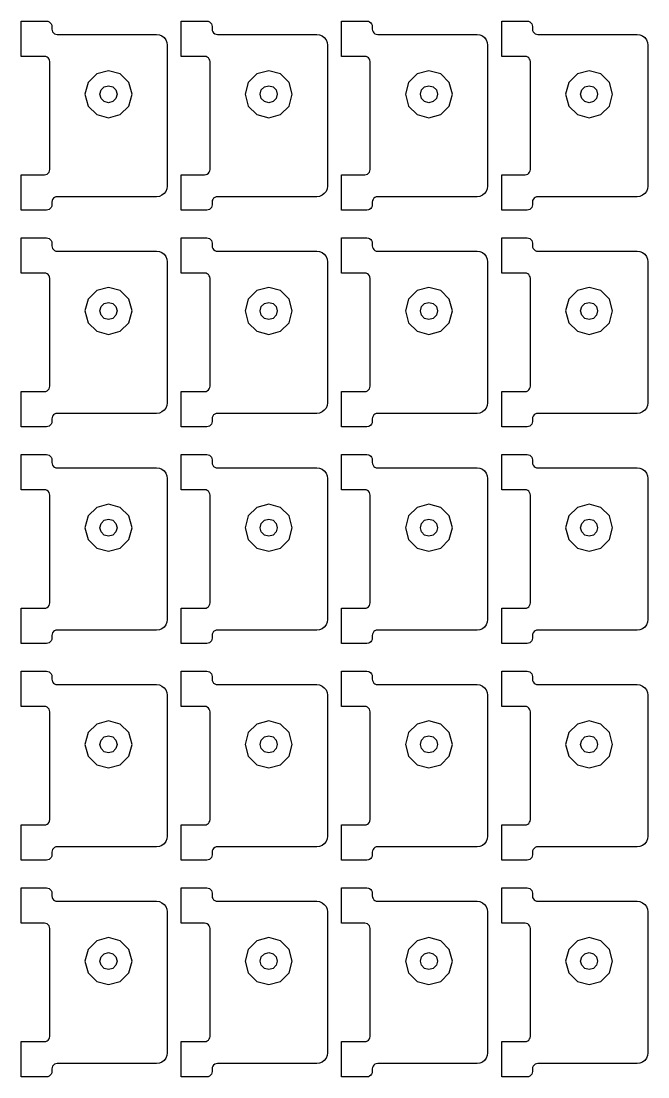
# Model space of a CAD drawing. Extents: x 11 to 212, y 11 to 212.
# Drawn here: x 149.94 to 156.85, y 85.08 to 96.72 of the extents above; entities that cross this region are included whole.
import ezdxf

# ---------------------------------------------------------------- set-up
doc = ezdxf.new("R2010")
doc.units = 0
doc.layers.add('G', color=7, linetype='continuous')

msp = doc.modelspace()

# ---------------------------------------------------------------- linework, layer by layer
at = {"layer": 'G'}
for points in [[(150.2, 95.024), (150.215, 95.026), (150.229, 95.031), (150.242, 95.041), (150.251, 95.053), (150.257, 95.067), (150.259, 95.082), (150.259, 96.271), (150.257, 96.286), (150.251, 96.3), (150.242, 96.312), (150.229, 96.322), (150.215, 96.327), (150.2, 96.329), (149.944, 96.329), (149.944, 96.718), (150.224, 96.718), (150.239, 96.716), (150.253, 96.71), (150.265, 96.7), (150.274, 96.688), (150.28, 96.674), (150.282, 96.659), (150.282, 96.629), (150.284, 96.614), (150.29, 96.6), (150.3, 96.588), (150.312, 96.578), (150.326, 96.573), (150.341, 96.571), (151.435, 96.571), (151.466, 96.567), (151.494, 96.555), (151.518, 96.536), (151.537, 96.512), (151.549, 96.483), (151.553, 96.453), (151.553, 94.9), (151.549, 94.87), (151.537, 94.841), (151.518, 94.817), (151.494, 94.798), (151.466, 94.786), (151.435, 94.782), (150.341, 94.782), (150.326, 94.78), (150.312, 94.774), (150.3, 94.765), (150.29, 94.753), (150.284, 94.739), (150.282, 94.724), (150.282, 94.694), (150.28, 94.679), (150.274, 94.665), (150.265, 94.653), (150.253, 94.643), (150.239, 94.637), (150.224, 94.635), (149.944, 94.635), (149.944, 95.024)], [(151.965, 95.024), (151.98, 95.026), (151.994, 95.031), (152.006, 95.041), (152.016, 95.053), (152.022, 95.067), (152.024, 95.082), (152.024, 96.271), (152.022, 96.286), (152.016, 96.3), (152.006, 96.312), (151.994, 96.322), (151.98, 96.327), (151.965, 96.329), (151.708, 96.329), (151.708, 96.718), (151.988, 96.718), (152.003, 96.716), (152.018, 96.71), (152.03, 96.7), (152.039, 96.688), (152.045, 96.674), (152.047, 96.659), (152.047, 96.629), (152.049, 96.614), (152.055, 96.6), (152.064, 96.588), (152.076, 96.578), (152.091, 96.573), (152.106, 96.571), (153.2, 96.571), (153.23, 96.567), (153.259, 96.555), (153.283, 96.536), (153.302, 96.512), (153.314, 96.483), (153.318, 96.453), (153.318, 94.9), (153.314, 94.87), (153.302, 94.841), (153.283, 94.817), (153.259, 94.798), (153.23, 94.786), (153.2, 94.782), (152.106, 94.782), (152.091, 94.78), (152.076, 94.774), (152.064, 94.765), (152.055, 94.753), (152.049, 94.739), (152.047, 94.724), (152.047, 94.694), (152.045, 94.679), (152.039, 94.665), (152.03, 94.653), (152.018, 94.643), (152.003, 94.637), (151.988, 94.635), (151.708, 94.635), (151.708, 95.024)], [(153.729, 95.024), (153.745, 95.026), (153.759, 95.031), (153.771, 95.041), (153.78, 95.053), (153.786, 95.067), (153.788, 95.082), (153.788, 96.271), (153.786, 96.286), (153.78, 96.3), (153.771, 96.312), (153.759, 96.322), (153.745, 96.327), (153.729, 96.329), (153.473, 96.329), (153.473, 96.718), (153.753, 96.718), (153.768, 96.716), (153.782, 96.71), (153.795, 96.7), (153.804, 96.688), (153.81, 96.674), (153.812, 96.659), (153.812, 96.629), (153.814, 96.614), (153.82, 96.6), (153.829, 96.588), (153.841, 96.578), (153.855, 96.573), (153.871, 96.571), (154.965, 96.571), (154.995, 96.567), (155.024, 96.555), (155.048, 96.536), (155.067, 96.512), (155.078, 96.483), (155.082, 96.453), (155.082, 94.9), (155.078, 94.87), (155.067, 94.841), (155.048, 94.817), (155.024, 94.798), (154.995, 94.786), (154.965, 94.782), (153.871, 94.782), (153.855, 94.78), (153.841, 94.774), (153.829, 94.765), (153.82, 94.753), (153.814, 94.739), (153.812, 94.724), (153.812, 94.694), (153.81, 94.679), (153.804, 94.665), (153.795, 94.653), (153.782, 94.643), (153.768, 94.637), (153.753, 94.635), (153.473, 94.635), (153.473, 95.024)], [(155.494, 95.024), (155.509, 95.026), (155.524, 95.031), (155.536, 95.041), (155.545, 95.053), (155.551, 95.067), (155.553, 95.082), (155.553, 96.271), (155.551, 96.286), (155.545, 96.3), (155.536, 96.312), (155.524, 96.322), (155.509, 96.327), (155.494, 96.329), (155.238, 96.329), (155.238, 96.718), (155.518, 96.718), (155.533, 96.716), (155.547, 96.71), (155.559, 96.7), (155.569, 96.688), (155.574, 96.674), (155.576, 96.659), (155.576, 96.629), (155.578, 96.614), (155.584, 96.6), (155.594, 96.588), (155.606, 96.578), (155.62, 96.573), (155.635, 96.571), (156.729, 96.571), (156.76, 96.567), (156.788, 96.555), (156.813, 96.536), (156.831, 96.512), (156.843, 96.483), (156.847, 96.453), (156.847, 94.9), (156.843, 94.87), (156.831, 94.841), (156.813, 94.817), (156.788, 94.798), (156.76, 94.786), (156.729, 94.782), (155.635, 94.782), (155.62, 94.78), (155.606, 94.774), (155.594, 94.765), (155.584, 94.753), (155.578, 94.739), (155.576, 94.724), (155.576, 94.694), (155.574, 94.679), (155.569, 94.665), (155.559, 94.653), (155.547, 94.643), (155.533, 94.637), (155.518, 94.635), (155.238, 94.635), (155.238, 95.024)], [(151.13, 95.782), (151.165, 95.912), (151.13, 96.041), (151.035, 96.136), (150.906, 96.171), (150.776, 96.136), (150.682, 96.041), (150.647, 95.912), (150.682, 95.782), (150.776, 95.688), (150.906, 95.653), (151.035, 95.688)], [(152.895, 95.782), (152.929, 95.912), (152.895, 96.041), (152.8, 96.136), (152.671, 96.171), (152.541, 96.136), (152.446, 96.041), (152.412, 95.912), (152.446, 95.782), (152.541, 95.688), (152.671, 95.653), (152.8, 95.688)], [(154.659, 95.782), (154.694, 95.912), (154.659, 96.041), (154.565, 96.136), (154.435, 96.171), (154.306, 96.136), (154.211, 96.041), (154.176, 95.912), (154.211, 95.782), (154.306, 95.688), (154.435, 95.653), (154.565, 95.688)], [(156.424, 95.782), (156.459, 95.912), (156.424, 96.041), (156.329, 96.136), (156.2, 96.171), (156.071, 96.136), (155.976, 96.041), (155.941, 95.912), (155.976, 95.782), (156.071, 95.688), (156.2, 95.653), (156.329, 95.688)], [(151, 95.912), (150.987, 95.865), (150.953, 95.83), (150.906, 95.818), (150.859, 95.83), (150.824, 95.865), (150.812, 95.912), (150.824, 95.959), (150.859, 95.993), (150.906, 96.006), (150.953, 95.993), (150.987, 95.959)], [(152.765, 95.912), (152.752, 95.865), (152.718, 95.83), (152.671, 95.818), (152.624, 95.83), (152.589, 95.865), (152.576, 95.912), (152.589, 95.959), (152.624, 95.993), (152.671, 96.006), (152.718, 95.993), (152.752, 95.959)], [(154.529, 95.912), (154.517, 95.865), (154.482, 95.83), (154.435, 95.818), (154.388, 95.83), (154.354, 95.865), (154.341, 95.912), (154.354, 95.959), (154.388, 95.993), (154.435, 96.006), (154.482, 95.993), (154.517, 95.959)], [(156.294, 95.912), (156.282, 95.865), (156.247, 95.83), (156.2, 95.818), (156.153, 95.83), (156.118, 95.865), (156.106, 95.912), (156.118, 95.959), (156.153, 95.993), (156.2, 96.006), (156.247, 95.993), (156.282, 95.959)], [(150.2, 92.635), (150.215, 92.637), (150.229, 92.643), (150.242, 92.653), (150.251, 92.665), (150.257, 92.679), (150.259, 92.694), (150.259, 93.882), (150.257, 93.898), (150.251, 93.912), (150.242, 93.924), (150.229, 93.933), (150.215, 93.939), (150.2, 93.941), (149.944, 93.941), (149.944, 94.329), (150.224, 94.329), (150.239, 94.327), (150.253, 94.322), (150.265, 94.312), (150.274, 94.3), (150.28, 94.286), (150.282, 94.271), (150.282, 94.241), (150.284, 94.226), (150.29, 94.212), (150.3, 94.2), (150.312, 94.19), (150.326, 94.184), (150.341, 94.182), (151.435, 94.182), (151.466, 94.178), (151.494, 94.167), (151.518, 94.148), (151.537, 94.124), (151.549, 94.095), (151.553, 94.065), (151.553, 92.512), (151.549, 92.481), (151.537, 92.453), (151.518, 92.429), (151.494, 92.41), (151.466, 92.398), (151.435, 92.394), (150.341, 92.394), (150.326, 92.392), (150.312, 92.386), (150.3, 92.377), (150.29, 92.365), (150.284, 92.351), (150.282, 92.335), (150.282, 92.306), (150.28, 92.291), (150.274, 92.276), (150.265, 92.264), (150.253, 92.255), (150.239, 92.249), (150.224, 92.247), (149.944, 92.247), (149.944, 92.635)], [(151.965, 92.635), (151.98, 92.637), (151.994, 92.643), (152.006, 92.653), (152.016, 92.665), (152.022, 92.679), (152.024, 92.694), (152.024, 93.882), (152.022, 93.898), (152.016, 93.912), (152.006, 93.924), (151.994, 93.933), (151.98, 93.939), (151.965, 93.941), (151.708, 93.941), (151.708, 94.329), (151.988, 94.329), (152.003, 94.327), (152.018, 94.322), (152.03, 94.312), (152.039, 94.3), (152.045, 94.286), (152.047, 94.271), (152.047, 94.241), (152.049, 94.226), (152.055, 94.212), (152.064, 94.2), (152.076, 94.19), (152.091, 94.184), (152.106, 94.182), (153.2, 94.182), (153.23, 94.178), (153.259, 94.167), (153.283, 94.148), (153.302, 94.124), (153.314, 94.095), (153.318, 94.065), (153.318, 92.512), (153.314, 92.481), (153.302, 92.453), (153.283, 92.429), (153.259, 92.41), (153.23, 92.398), (153.2, 92.394), (152.106, 92.394), (152.091, 92.392), (152.076, 92.386), (152.064, 92.377), (152.055, 92.365), (152.049, 92.351), (152.047, 92.335), (152.047, 92.306), (152.045, 92.291), (152.039, 92.276), (152.03, 92.264), (152.018, 92.255), (152.003, 92.249), (151.988, 92.247), (151.708, 92.247), (151.708, 92.635)], [(153.729, 92.635), (153.745, 92.637), (153.759, 92.643), (153.771, 92.653), (153.78, 92.665), (153.786, 92.679), (153.788, 92.694), (153.788, 93.882), (153.786, 93.898), (153.78, 93.912), (153.771, 93.924), (153.759, 93.933), (153.745, 93.939), (153.729, 93.941), (153.473, 93.941), (153.473, 94.329), (153.753, 94.329), (153.768, 94.327), (153.782, 94.322), (153.795, 94.312), (153.804, 94.3), (153.81, 94.286), (153.812, 94.271), (153.812, 94.241), (153.814, 94.226), (153.82, 94.212), (153.829, 94.2), (153.841, 94.19), (153.855, 94.184), (153.871, 94.182), (154.965, 94.182), (154.995, 94.178), (155.024, 94.167), (155.048, 94.148), (155.067, 94.124), (155.078, 94.095), (155.082, 94.065), (155.082, 92.512), (155.078, 92.481), (155.067, 92.453), (155.048, 92.429), (155.024, 92.41), (154.995, 92.398), (154.965, 92.394), (153.871, 92.394), (153.855, 92.392), (153.841, 92.386), (153.829, 92.377), (153.82, 92.365), (153.814, 92.351), (153.812, 92.335), (153.812, 92.306), (153.81, 92.291), (153.804, 92.276), (153.795, 92.264), (153.782, 92.255), (153.768, 92.249), (153.753, 92.247), (153.473, 92.247), (153.473, 92.635)], [(155.494, 92.635), (155.509, 92.637), (155.524, 92.643), (155.536, 92.653), (155.545, 92.665), (155.551, 92.679), (155.553, 92.694), (155.553, 93.882), (155.551, 93.898), (155.545, 93.912), (155.536, 93.924), (155.524, 93.933), (155.509, 93.939), (155.494, 93.941), (155.238, 93.941), (155.238, 94.329), (155.518, 94.329), (155.533, 94.327), (155.547, 94.322), (155.559, 94.312), (155.569, 94.3), (155.574, 94.286), (155.576, 94.271), (155.576, 94.241), (155.578, 94.226), (155.584, 94.212), (155.594, 94.2), (155.606, 94.19), (155.62, 94.184), (155.635, 94.182), (156.729, 94.182), (156.76, 94.178), (156.788, 94.167), (156.813, 94.148), (156.831, 94.124), (156.843, 94.095), (156.847, 94.065), (156.847, 92.512), (156.843, 92.481), (156.831, 92.453), (156.813, 92.429), (156.788, 92.41), (156.76, 92.398), (156.729, 92.394), (155.635, 92.394), (155.62, 92.392), (155.606, 92.386), (155.594, 92.377), (155.584, 92.365), (155.578, 92.351), (155.576, 92.335), (155.576, 92.306), (155.574, 92.291), (155.569, 92.276), (155.559, 92.264), (155.547, 92.255), (155.533, 92.249), (155.518, 92.247), (155.238, 92.247), (155.238, 92.635)], [(151.13, 93.394), (151.165, 93.524), (151.13, 93.653), (151.035, 93.748), (150.906, 93.782), (150.776, 93.748), (150.682, 93.653), (150.647, 93.524), (150.682, 93.394), (150.776, 93.299), (150.906, 93.265), (151.035, 93.299)], [(152.895, 93.394), (152.929, 93.524), (152.895, 93.653), (152.8, 93.748), (152.671, 93.782), (152.541, 93.748), (152.446, 93.653), (152.412, 93.524), (152.446, 93.394), (152.541, 93.299), (152.671, 93.265), (152.8, 93.299)], [(154.659, 93.394), (154.694, 93.524), (154.659, 93.653), (154.565, 93.748), (154.435, 93.782), (154.306, 93.748), (154.211, 93.653), (154.176, 93.524), (154.211, 93.394), (154.306, 93.299), (154.435, 93.265), (154.565, 93.299)], [(156.424, 93.394), (156.459, 93.524), (156.424, 93.653), (156.329, 93.748), (156.2, 93.782), (156.071, 93.748), (155.976, 93.653), (155.941, 93.524), (155.976, 93.394), (156.071, 93.299), (156.2, 93.265), (156.329, 93.299)], [(151, 93.524), (150.987, 93.476), (150.953, 93.442), (150.906, 93.429), (150.859, 93.442), (150.824, 93.476), (150.812, 93.524), (150.824, 93.571), (150.859, 93.605), (150.906, 93.618), (150.953, 93.605), (150.987, 93.571)], [(152.765, 93.524), (152.752, 93.476), (152.718, 93.442), (152.671, 93.429), (152.624, 93.442), (152.589, 93.476), (152.576, 93.524), (152.589, 93.571), (152.624, 93.605), (152.671, 93.618), (152.718, 93.605), (152.752, 93.571)], [(154.529, 93.524), (154.517, 93.476), (154.482, 93.442), (154.435, 93.429), (154.388, 93.442), (154.354, 93.476), (154.341, 93.524), (154.354, 93.571), (154.388, 93.605), (154.435, 93.618), (154.482, 93.605), (154.517, 93.571)], [(156.294, 93.524), (156.282, 93.476), (156.247, 93.442), (156.2, 93.429), (156.153, 93.442), (156.118, 93.476), (156.106, 93.524), (156.118, 93.571), (156.153, 93.605), (156.2, 93.618), (156.247, 93.605), (156.282, 93.571)], [(150.2, 90.247), (150.215, 90.249), (150.229, 90.255), (150.242, 90.264), (150.251, 90.276), (150.257, 90.291), (150.259, 90.306), (150.259, 91.494), (150.257, 91.509), (150.251, 91.524), (150.242, 91.536), (150.229, 91.545), (150.215, 91.551), (150.2, 91.553), (149.944, 91.553), (149.944, 91.941), (150.224, 91.941), (150.239, 91.939), (150.253, 91.933), (150.265, 91.924), (150.274, 91.912), (150.28, 91.898), (150.282, 91.882), (150.282, 91.853), (150.284, 91.838), (150.29, 91.824), (150.3, 91.811), (150.312, 91.802), (150.326, 91.796), (150.341, 91.794), (151.435, 91.794), (151.466, 91.79), (151.494, 91.778), (151.518, 91.76), (151.537, 91.735), (151.549, 91.707), (151.553, 91.676), (151.553, 90.124), (151.549, 90.093), (151.537, 90.065), (151.518, 90.04), (151.494, 90.022), (151.466, 90.01), (151.435, 90.006), (150.341, 90.006), (150.326, 90.004), (150.312, 89.998), (150.3, 89.989), (150.29, 89.976), (150.284, 89.962), (150.282, 89.947), (150.282, 89.918), (150.28, 89.902), (150.274, 89.888), (150.265, 89.876), (150.253, 89.867), (150.239, 89.861), (150.224, 89.859), (149.944, 89.859), (149.944, 90.247)], [(151.965, 90.247), (151.98, 90.249), (151.994, 90.255), (152.006, 90.264), (152.016, 90.276), (152.022, 90.291), (152.024, 90.306), (152.024, 91.494), (152.022, 91.509), (152.016, 91.524), (152.006, 91.536), (151.994, 91.545), (151.98, 91.551), (151.965, 91.553), (151.708, 91.553), (151.708, 91.941), (151.988, 91.941), (152.003, 91.939), (152.018, 91.933), (152.03, 91.924), (152.039, 91.912), (152.045, 91.898), (152.047, 91.882), (152.047, 91.853), (152.049, 91.838), (152.055, 91.824), (152.064, 91.811), (152.076, 91.802), (152.091, 91.796), (152.106, 91.794), (153.2, 91.794), (153.23, 91.79), (153.259, 91.778), (153.283, 91.76), (153.302, 91.735), (153.314, 91.707), (153.318, 91.676), (153.318, 90.124), (153.314, 90.093), (153.302, 90.065), (153.283, 90.04), (153.259, 90.022), (153.23, 90.01), (153.2, 90.006), (152.106, 90.006), (152.091, 90.004), (152.076, 89.998), (152.064, 89.989), (152.055, 89.976), (152.049, 89.962), (152.047, 89.947), (152.047, 89.918), (152.045, 89.902), (152.039, 89.888), (152.03, 89.876), (152.018, 89.867), (152.003, 89.861), (151.988, 89.859), (151.708, 89.859), (151.708, 90.247)], [(153.729, 90.247), (153.745, 90.249), (153.759, 90.255), (153.771, 90.264), (153.78, 90.276), (153.786, 90.291), (153.788, 90.306), (153.788, 91.494), (153.786, 91.509), (153.78, 91.524), (153.771, 91.536), (153.759, 91.545), (153.745, 91.551), (153.729, 91.553), (153.473, 91.553), (153.473, 91.941), (153.753, 91.941), (153.768, 91.939), (153.782, 91.933), (153.795, 91.924), (153.804, 91.912), (153.81, 91.898), (153.812, 91.882), (153.812, 91.853), (153.814, 91.838), (153.82, 91.824), (153.829, 91.811), (153.841, 91.802), (153.855, 91.796), (153.871, 91.794), (154.965, 91.794), (154.995, 91.79), (155.024, 91.778), (155.048, 91.76), (155.067, 91.735), (155.078, 91.707), (155.082, 91.676), (155.082, 90.124), (155.078, 90.093), (155.067, 90.065), (155.048, 90.04), (155.024, 90.022), (154.995, 90.01), (154.965, 90.006), (153.871, 90.006), (153.855, 90.004), (153.841, 89.998), (153.829, 89.989), (153.82, 89.976), (153.814, 89.962), (153.812, 89.947), (153.812, 89.918), (153.81, 89.902), (153.804, 89.888), (153.795, 89.876), (153.782, 89.867), (153.768, 89.861), (153.753, 89.859), (153.473, 89.859), (153.473, 90.247)], [(155.494, 90.247), (155.509, 90.249), (155.524, 90.255), (155.536, 90.264), (155.545, 90.276), (155.551, 90.291), (155.553, 90.306), (155.553, 91.494), (155.551, 91.509), (155.545, 91.524), (155.536, 91.536), (155.524, 91.545), (155.509, 91.551), (155.494, 91.553), (155.238, 91.553), (155.238, 91.941), (155.518, 91.941), (155.533, 91.939), (155.547, 91.933), (155.559, 91.924), (155.569, 91.912), (155.574, 91.898), (155.576, 91.882), (155.576, 91.853), (155.578, 91.838), (155.584, 91.824), (155.594, 91.811), (155.606, 91.802), (155.62, 91.796), (155.635, 91.794), (156.729, 91.794), (156.76, 91.79), (156.788, 91.778), (156.813, 91.76), (156.831, 91.735), (156.843, 91.707), (156.847, 91.676), (156.847, 90.124), (156.843, 90.093), (156.831, 90.065), (156.813, 90.04), (156.788, 90.022), (156.76, 90.01), (156.729, 90.006), (155.635, 90.006), (155.62, 90.004), (155.606, 89.998), (155.594, 89.989), (155.584, 89.976), (155.578, 89.962), (155.576, 89.947), (155.576, 89.918), (155.574, 89.902), (155.569, 89.888), (155.559, 89.876), (155.547, 89.867), (155.533, 89.861), (155.518, 89.859), (155.238, 89.859), (155.238, 90.247)], [(151.13, 91.006), (151.165, 91.135), (151.13, 91.265), (151.035, 91.359), (150.906, 91.394), (150.776, 91.359), (150.682, 91.265), (150.647, 91.135), (150.682, 91.006), (150.776, 90.911), (150.906, 90.876), (151.035, 90.911)], [(152.895, 91.006), (152.929, 91.135), (152.895, 91.265), (152.8, 91.359), (152.671, 91.394), (152.541, 91.359), (152.446, 91.265), (152.412, 91.135), (152.446, 91.006), (152.541, 90.911), (152.671, 90.876), (152.8, 90.911)], [(154.659, 91.006), (154.694, 91.135), (154.659, 91.265), (154.565, 91.359), (154.435, 91.394), (154.306, 91.359), (154.211, 91.265), (154.176, 91.135), (154.211, 91.006), (154.306, 90.911), (154.435, 90.876), (154.565, 90.911)], [(156.424, 91.006), (156.459, 91.135), (156.424, 91.265), (156.329, 91.359), (156.2, 91.394), (156.071, 91.359), (155.976, 91.265), (155.941, 91.135), (155.976, 91.006), (156.071, 90.911), (156.2, 90.876), (156.329, 90.911)], [(151, 91.135), (150.987, 91.088), (150.953, 91.054), (150.906, 91.041), (150.859, 91.054), (150.824, 91.088), (150.812, 91.135), (150.824, 91.182), (150.859, 91.217), (150.906, 91.229), (150.953, 91.217), (150.987, 91.182)], [(152.765, 91.135), (152.752, 91.088), (152.718, 91.054), (152.671, 91.041), (152.624, 91.054), (152.589, 91.088), (152.576, 91.135), (152.589, 91.182), (152.624, 91.217), (152.671, 91.229), (152.718, 91.217), (152.752, 91.182)], [(154.529, 91.135), (154.517, 91.088), (154.482, 91.054), (154.435, 91.041), (154.388, 91.054), (154.354, 91.088), (154.341, 91.135), (154.354, 91.182), (154.388, 91.217), (154.435, 91.229), (154.482, 91.217), (154.517, 91.182)], [(156.294, 91.135), (156.282, 91.088), (156.247, 91.054), (156.2, 91.041), (156.153, 91.054), (156.118, 91.088), (156.106, 91.135), (156.118, 91.182), (156.153, 91.217), (156.2, 91.229), (156.247, 91.217), (156.282, 91.182)], [(150.2, 87.859), (150.215, 87.861), (150.229, 87.867), (150.242, 87.876), (150.251, 87.888), (150.257, 87.902), (150.259, 87.918), (150.259, 89.106), (150.257, 89.121), (150.251, 89.135), (150.242, 89.147), (150.229, 89.157), (150.215, 89.163), (150.2, 89.165), (149.944, 89.165), (149.944, 89.553), (150.224, 89.553), (150.239, 89.551), (150.253, 89.545), (150.265, 89.536), (150.274, 89.524), (150.28, 89.509), (150.282, 89.494), (150.282, 89.465), (150.284, 89.449), (150.29, 89.435), (150.3, 89.423), (150.312, 89.414), (150.326, 89.408), (150.341, 89.406), (151.435, 89.406), (151.466, 89.402), (151.494, 89.39), (151.518, 89.371), (151.537, 89.347), (151.549, 89.319), (151.553, 89.288), (151.553, 87.735), (151.549, 87.705), (151.537, 87.676), (151.518, 87.652), (151.494, 87.633), (151.466, 87.622), (151.435, 87.618), (150.341, 87.618), (150.326, 87.616), (150.312, 87.61), (150.3, 87.6), (150.29, 87.588), (150.284, 87.574), (150.282, 87.559), (150.282, 87.529), (150.28, 87.514), (150.274, 87.5), (150.265, 87.488), (150.253, 87.478), (150.239, 87.473), (150.224, 87.471), (149.944, 87.471), (149.944, 87.859)], [(151.965, 87.859), (151.98, 87.861), (151.994, 87.867), (152.006, 87.876), (152.016, 87.888), (152.022, 87.902), (152.024, 87.918), (152.024, 89.106), (152.022, 89.121), (152.016, 89.135), (152.006, 89.147), (151.994, 89.157), (151.98, 89.163), (151.965, 89.165), (151.708, 89.165), (151.708, 89.553), (151.988, 89.553), (152.003, 89.551), (152.018, 89.545), (152.03, 89.536), (152.039, 89.524), (152.045, 89.509), (152.047, 89.494), (152.047, 89.465), (152.049, 89.449), (152.055, 89.435), (152.064, 89.423), (152.076, 89.414), (152.091, 89.408), (152.106, 89.406), (153.2, 89.406), (153.23, 89.402), (153.259, 89.39), (153.283, 89.371), (153.302, 89.347), (153.314, 89.319), (153.318, 89.288), (153.318, 87.735), (153.314, 87.705), (153.302, 87.676), (153.283, 87.652), (153.259, 87.633), (153.23, 87.622), (153.2, 87.618), (152.106, 87.618), (152.091, 87.616), (152.076, 87.61), (152.064, 87.6), (152.055, 87.588), (152.049, 87.574), (152.047, 87.559), (152.047, 87.529), (152.045, 87.514), (152.039, 87.5), (152.03, 87.488), (152.018, 87.478), (152.003, 87.473), (151.988, 87.471), (151.708, 87.471), (151.708, 87.859)], [(153.729, 87.859), (153.745, 87.861), (153.759, 87.867), (153.771, 87.876), (153.78, 87.888), (153.786, 87.902), (153.788, 87.918), (153.788, 89.106), (153.786, 89.121), (153.78, 89.135), (153.771, 89.147), (153.759, 89.157), (153.745, 89.163), (153.729, 89.165), (153.473, 89.165), (153.473, 89.553), (153.753, 89.553), (153.768, 89.551), (153.782, 89.545), (153.795, 89.536), (153.804, 89.524), (153.81, 89.509), (153.812, 89.494), (153.812, 89.465), (153.814, 89.449), (153.82, 89.435), (153.829, 89.423), (153.841, 89.414), (153.855, 89.408), (153.871, 89.406), (154.965, 89.406), (154.995, 89.402), (155.024, 89.39), (155.048, 89.371), (155.067, 89.347), (155.078, 89.319), (155.082, 89.288), (155.082, 87.735), (155.078, 87.705), (155.067, 87.676), (155.048, 87.652), (155.024, 87.633), (154.995, 87.622), (154.965, 87.618), (153.871, 87.618), (153.855, 87.616), (153.841, 87.61), (153.829, 87.6), (153.82, 87.588), (153.814, 87.574), (153.812, 87.559), (153.812, 87.529), (153.81, 87.514), (153.804, 87.5), (153.795, 87.488), (153.782, 87.478), (153.768, 87.473), (153.753, 87.471), (153.473, 87.471), (153.473, 87.859)], [(155.494, 87.859), (155.509, 87.861), (155.524, 87.867), (155.536, 87.876), (155.545, 87.888), (155.551, 87.902), (155.553, 87.918), (155.553, 89.106), (155.551, 89.121), (155.545, 89.135), (155.536, 89.147), (155.524, 89.157), (155.509, 89.163), (155.494, 89.165), (155.238, 89.165), (155.238, 89.553), (155.518, 89.553), (155.533, 89.551), (155.547, 89.545), (155.559, 89.536), (155.569, 89.524), (155.574, 89.509), (155.576, 89.494), (155.576, 89.465), (155.578, 89.449), (155.584, 89.435), (155.594, 89.423), (155.606, 89.414), (155.62, 89.408), (155.635, 89.406), (156.729, 89.406), (156.76, 89.402), (156.788, 89.39), (156.813, 89.371), (156.831, 89.347), (156.843, 89.319), (156.847, 89.288), (156.847, 87.735), (156.843, 87.705), (156.831, 87.676), (156.813, 87.652), (156.788, 87.633), (156.76, 87.622), (156.729, 87.618), (155.635, 87.618), (155.62, 87.616), (155.606, 87.61), (155.594, 87.6), (155.584, 87.588), (155.578, 87.574), (155.576, 87.559), (155.576, 87.529), (155.574, 87.514), (155.569, 87.5), (155.559, 87.488), (155.547, 87.478), (155.533, 87.473), (155.518, 87.471), (155.238, 87.471), (155.238, 87.859)], [(151.13, 88.618), (151.165, 88.747), (151.13, 88.876), (151.035, 88.971), (150.906, 89.006), (150.776, 88.971), (150.682, 88.876), (150.647, 88.747), (150.682, 88.618), (150.776, 88.523), (150.906, 88.488), (151.035, 88.523)], [(152.895, 88.618), (152.929, 88.747), (152.895, 88.876), (152.8, 88.971), (152.671, 89.006), (152.541, 88.971), (152.446, 88.876), (152.412, 88.747), (152.446, 88.618), (152.541, 88.523), (152.671, 88.488), (152.8, 88.523)], [(154.659, 88.618), (154.694, 88.747), (154.659, 88.876), (154.565, 88.971), (154.435, 89.006), (154.306, 88.971), (154.211, 88.876), (154.176, 88.747), (154.211, 88.618), (154.306, 88.523), (154.435, 88.488), (154.565, 88.523)], [(156.424, 88.618), (156.459, 88.747), (156.424, 88.876), (156.329, 88.971), (156.2, 89.006), (156.071, 88.971), (155.976, 88.876), (155.941, 88.747), (155.976, 88.618), (156.071, 88.523), (156.2, 88.488), (156.329, 88.523)], [(151, 88.747), (150.987, 88.7), (150.953, 88.666), (150.906, 88.653), (150.859, 88.666), (150.824, 88.7), (150.812, 88.747), (150.824, 88.794), (150.859, 88.829), (150.906, 88.841), (150.953, 88.829), (150.987, 88.794)], [(152.765, 88.747), (152.752, 88.7), (152.718, 88.666), (152.671, 88.653), (152.624, 88.666), (152.589, 88.7), (152.576, 88.747), (152.589, 88.794), (152.624, 88.829), (152.671, 88.841), (152.718, 88.829), (152.752, 88.794)], [(154.529, 88.747), (154.517, 88.7), (154.482, 88.666), (154.435, 88.653), (154.388, 88.666), (154.354, 88.7), (154.341, 88.747), (154.354, 88.794), (154.388, 88.829), (154.435, 88.841), (154.482, 88.829), (154.517, 88.794)], [(156.294, 88.747), (156.282, 88.7), (156.247, 88.666), (156.2, 88.653), (156.153, 88.666), (156.118, 88.7), (156.106, 88.747), (156.118, 88.794), (156.153, 88.829), (156.2, 88.841), (156.247, 88.829), (156.282, 88.794)], [(150.2, 85.471), (150.215, 85.473), (150.229, 85.478), (150.242, 85.488), (150.251, 85.5), (150.257, 85.514), (150.259, 85.529), (150.259, 86.718), (150.257, 86.733), (150.251, 86.747), (150.242, 86.759), (150.229, 86.769), (150.215, 86.774), (150.2, 86.776), (149.944, 86.776), (149.944, 87.165), (150.224, 87.165), (150.239, 87.163), (150.253, 87.157), (150.265, 87.147), (150.274, 87.135), (150.28, 87.121), (150.282, 87.106), (150.282, 87.076), (150.284, 87.061), (150.29, 87.047), (150.3, 87.035), (150.312, 87.026), (150.326, 87.02), (150.341, 87.018), (151.435, 87.018), (151.466, 87.014), (151.494, 87.002), (151.518, 86.983), (151.537, 86.959), (151.549, 86.93), (151.553, 86.9), (151.553, 85.347), (151.549, 85.317), (151.537, 85.288), (151.518, 85.264), (151.494, 85.245), (151.466, 85.233), (151.435, 85.229), (150.341, 85.229), (150.326, 85.227), (150.312, 85.222), (150.3, 85.212), (150.29, 85.2), (150.284, 85.186), (150.282, 85.171), (150.282, 85.141), (150.28, 85.126), (150.274, 85.112), (150.265, 85.1), (150.253, 85.09), (150.239, 85.084), (150.224, 85.082), (149.944, 85.082), (149.944, 85.471)], [(151.965, 85.471), (151.98, 85.473), (151.994, 85.478), (152.006, 85.488), (152.016, 85.5), (152.022, 85.514), (152.024, 85.529), (152.024, 86.718), (152.022, 86.733), (152.016, 86.747), (152.006, 86.759), (151.994, 86.769), (151.98, 86.774), (151.965, 86.776), (151.708, 86.776), (151.708, 87.165), (151.988, 87.165), (152.003, 87.163), (152.018, 87.157), (152.03, 87.147), (152.039, 87.135), (152.045, 87.121), (152.047, 87.106), (152.047, 87.076), (152.049, 87.061), (152.055, 87.047), (152.064, 87.035), (152.076, 87.026), (152.091, 87.02), (152.106, 87.018), (153.2, 87.018), (153.23, 87.014), (153.259, 87.002), (153.283, 86.983), (153.302, 86.959), (153.314, 86.93), (153.318, 86.9), (153.318, 85.347), (153.314, 85.317), (153.302, 85.288), (153.283, 85.264), (153.259, 85.245), (153.23, 85.233), (153.2, 85.229), (152.106, 85.229), (152.091, 85.227), (152.076, 85.222), (152.064, 85.212), (152.055, 85.2), (152.049, 85.186), (152.047, 85.171), (152.047, 85.141), (152.045, 85.126), (152.039, 85.112), (152.03, 85.1), (152.018, 85.09), (152.003, 85.084), (151.988, 85.082), (151.708, 85.082), (151.708, 85.471)], [(153.729, 85.471), (153.745, 85.473), (153.759, 85.478), (153.771, 85.488), (153.78, 85.5), (153.786, 85.514), (153.788, 85.529), (153.788, 86.718), (153.786, 86.733), (153.78, 86.747), (153.771, 86.759), (153.759, 86.769), (153.745, 86.774), (153.729, 86.776), (153.473, 86.776), (153.473, 87.165), (153.753, 87.165), (153.768, 87.163), (153.782, 87.157), (153.795, 87.147), (153.804, 87.135), (153.81, 87.121), (153.812, 87.106), (153.812, 87.076), (153.814, 87.061), (153.82, 87.047), (153.829, 87.035), (153.841, 87.026), (153.855, 87.02), (153.871, 87.018), (154.965, 87.018), (154.995, 87.014), (155.024, 87.002), (155.048, 86.983), (155.067, 86.959), (155.078, 86.93), (155.082, 86.9), (155.082, 85.347), (155.078, 85.317), (155.067, 85.288), (155.048, 85.264), (155.024, 85.245), (154.995, 85.233), (154.965, 85.229), (153.871, 85.229), (153.855, 85.227), (153.841, 85.222), (153.829, 85.212), (153.82, 85.2), (153.814, 85.186), (153.812, 85.171), (153.812, 85.141), (153.81, 85.126), (153.804, 85.112), (153.795, 85.1), (153.782, 85.09), (153.768, 85.084), (153.753, 85.082), (153.473, 85.082), (153.473, 85.471)], [(155.494, 85.471), (155.509, 85.473), (155.524, 85.478), (155.536, 85.488), (155.545, 85.5), (155.551, 85.514), (155.553, 85.529), (155.553, 86.718), (155.551, 86.733), (155.545, 86.747), (155.536, 86.759), (155.524, 86.769), (155.509, 86.774), (155.494, 86.776), (155.238, 86.776), (155.238, 87.165), (155.518, 87.165), (155.533, 87.163), (155.547, 87.157), (155.559, 87.147), (155.569, 87.135), (155.574, 87.121), (155.576, 87.106), (155.576, 87.076), (155.578, 87.061), (155.584, 87.047), (155.594, 87.035), (155.606, 87.026), (155.62, 87.02), (155.635, 87.018), (156.729, 87.018), (156.76, 87.014), (156.788, 87.002), (156.813, 86.983), (156.831, 86.959), (156.843, 86.93), (156.847, 86.9), (156.847, 85.347), (156.843, 85.317), (156.831, 85.288), (156.813, 85.264), (156.788, 85.245), (156.76, 85.233), (156.729, 85.229), (155.635, 85.229), (155.62, 85.227), (155.606, 85.222), (155.594, 85.212), (155.584, 85.2), (155.578, 85.186), (155.576, 85.171), (155.576, 85.141), (155.574, 85.126), (155.569, 85.112), (155.559, 85.1), (155.547, 85.09), (155.533, 85.084), (155.518, 85.082), (155.238, 85.082), (155.238, 85.471)], [(151.13, 86.229), (151.165, 86.359), (151.13, 86.488), (151.035, 86.583), (150.906, 86.618), (150.776, 86.583), (150.682, 86.488), (150.647, 86.359), (150.682, 86.229), (150.776, 86.135), (150.906, 86.1), (151.035, 86.135)], [(152.895, 86.229), (152.929, 86.359), (152.895, 86.488), (152.8, 86.583), (152.671, 86.618), (152.541, 86.583), (152.446, 86.488), (152.412, 86.359), (152.446, 86.229), (152.541, 86.135), (152.671, 86.1), (152.8, 86.135)], [(154.659, 86.229), (154.694, 86.359), (154.659, 86.488), (154.565, 86.583), (154.435, 86.618), (154.306, 86.583), (154.211, 86.488), (154.176, 86.359), (154.211, 86.229), (154.306, 86.135), (154.435, 86.1), (154.565, 86.135)], [(156.424, 86.229), (156.459, 86.359), (156.424, 86.488), (156.329, 86.583), (156.2, 86.618), (156.071, 86.583), (155.976, 86.488), (155.941, 86.359), (155.976, 86.229), (156.071, 86.135), (156.2, 86.1), (156.329, 86.135)], [(151, 86.359), (150.987, 86.312), (150.953, 86.277), (150.906, 86.265), (150.859, 86.277), (150.824, 86.312), (150.812, 86.359), (150.824, 86.406), (150.859, 86.44), (150.906, 86.453), (150.953, 86.44), (150.987, 86.406)], [(152.765, 86.359), (152.752, 86.312), (152.718, 86.277), (152.671, 86.265), (152.624, 86.277), (152.589, 86.312), (152.576, 86.359), (152.589, 86.406), (152.624, 86.44), (152.671, 86.453), (152.718, 86.44), (152.752, 86.406)], [(154.529, 86.359), (154.517, 86.312), (154.482, 86.277), (154.435, 86.265), (154.388, 86.277), (154.354, 86.312), (154.341, 86.359), (154.354, 86.406), (154.388, 86.44), (154.435, 86.453), (154.482, 86.44), (154.517, 86.406)], [(156.294, 86.359), (156.282, 86.312), (156.247, 86.277), (156.2, 86.265), (156.153, 86.277), (156.118, 86.312), (156.106, 86.359), (156.118, 86.406), (156.153, 86.44), (156.2, 86.453), (156.247, 86.44), (156.282, 86.406)]]:
    msp.add_lwpolyline(points, close=True, dxfattribs=at)

doc.saveas('drawing.dxf')
